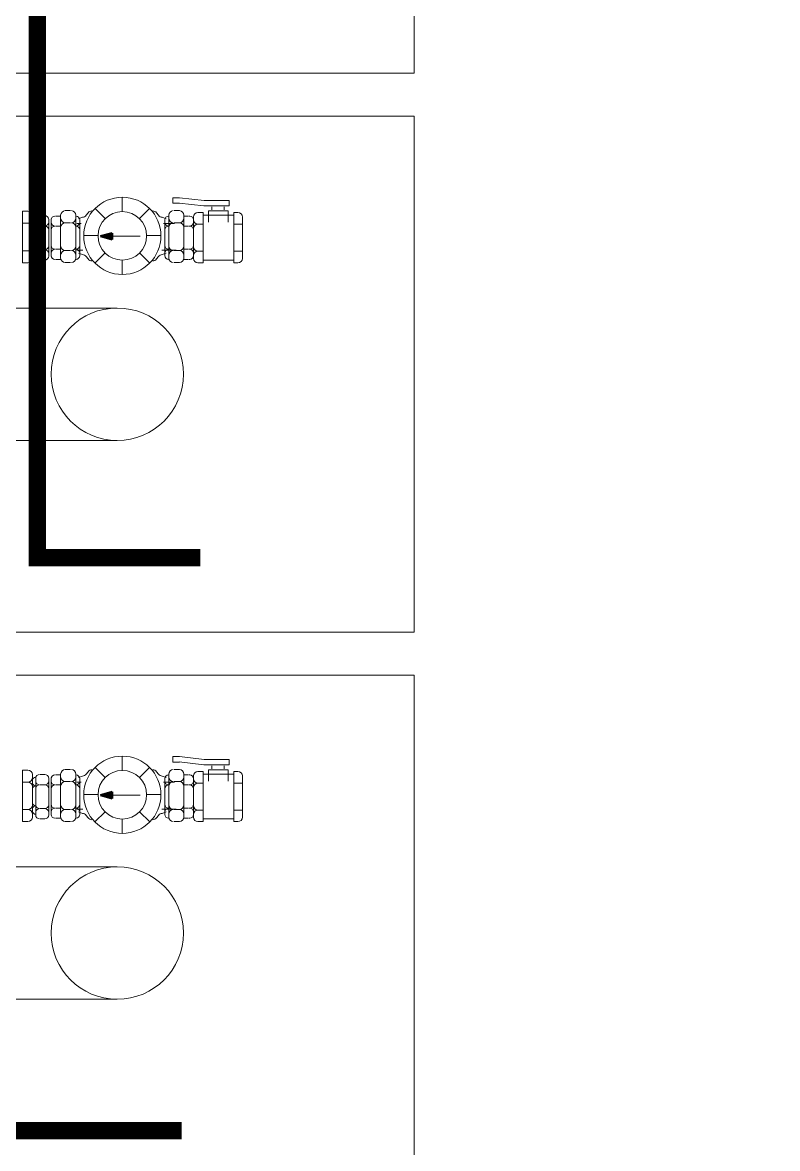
# Model space of a CAD drawing. Header units: millimetres. Extents: x 1322820 to 1391563, y 1051909 to 1098256.
# Drawn here: x 1347159 to 1348037, y 1080657 to 1081966 of the extents above; entities that cross this region are included whole.
import ezdxf

# ---------------------------------------------------------------- set-up
doc = ezdxf.new("R2010")
doc.units = ezdxf.units.MM
doc.header["$MEASUREMENT"] = 0
doc.linetypes.add('Dashed', pattern=[282.222223, 141.111112, -141.111112])
doc.linetypes.add('Linie de axa (2)', pattern=[17025.055165, 8960.555286, -4480.277643, 0, -3584.222236])
doc.layers.get('0').update_dxf_attribs({"true_color": 0x787878})
doc.layers.add('Circuite', color=7, linetype='Continuous', lineweight=25)
doc.layers.add('instalatii - echipamente', color=7, linetype='Continuous', true_color=0x787878)
for name, color, linetype, lineweight, true_color in [('instalatii - echipamente_Pen_No__1', 7, 'Continuous', 13, 0x787878), ('instalatii - echipamente_Pen_No__2', 7, 'Continuous', 13, 0x787878), ('instalatii - echipamente_Pen_No__41', 7, 'Continuous', 50, 0x787878)]:
    doc.layers.add(name, color=color, linetype=linetype, lineweight=lineweight, true_color=true_color)

# ---------------------------------------------------------------- blocks, each defined once
blk = doc.blocks.new('Gas Water Heater 23')
at = {"layer": 'instalatii - echipamente_Pen_No__2', "color": 8, "linetype": 'Dashed', "lineweight": 13}
for p, q in [((223, 345), (223, 790)), ((377, 345), (377, 790))]:
    blk.add_line(p, q, dxfattribs=at)
at = {"layer": 'instalatii - echipamente_Pen_No__2', "color": 8, "linetype": 'Continuous', "lineweight": 13}
for p, q in [((600, 690), (0, 690)), ((0, 690), (0, 0)), ((600, 0), (600, 690)), ((0, 0), (600, 0))]:
    blk.add_line(p, q, dxfattribs=at)
blk.add_circle((300, 345), 77, dxfattribs=at)
blk = doc.blocks.new('Line_1_1', base_point=(1347249.6, 1081717.8))
at = {"layer": 'instalatii - echipamente', "linetype": 'Continuous', "lineweight": 0, "true_color": 0x000000}
blk.add_hatch(color=18, dxfattribs=at).paths.add_polyline_path([(1347249.6, 1081717.8), (1347263.5, 1081714.1), (1347263.5, 1081721.5)])
at = {"layer": 'instalatii - echipamente_Pen_No__1', "color": 7, "linetype": 'Linie de axa (2)', "lineweight": 13}
blk.add_line((1347263.5, 1081717.8), (1347296, 1081717.8), dxfattribs=at)
at = {"layer": 'instalatii - echipamente_Pen_No__41', "color": 7, "linetype": 'Continuous', "lineweight": 50}
for p, q in [((1347249.6, 1081717.8), (1347263.5, 1081721.5)), ((1347263.5, 1081721.5), (1347263.5, 1081714.1)), ((1347249.6, 1081717.8), (1347263.5, 1081714.1))]:
    blk.add_line(p, q, dxfattribs=at)
blk = doc.blocks.new('Line_3_1', base_point=(1347249.6, 1081067.8))
at = {"layer": 'instalatii - echipamente', "linetype": 'Continuous', "lineweight": 0, "true_color": 0x000000}
blk.add_hatch(color=18, dxfattribs=at).paths.add_polyline_path([(1347249.6, 1081067.8), (1347263.5, 1081064.1), (1347263.5, 1081071.5)])
at = {"layer": 'instalatii - echipamente_Pen_No__1', "color": 7, "linetype": 'Linie de axa (2)', "lineweight": 13}
blk.add_line((1347263.5, 1081067.8), (1347296, 1081067.8), dxfattribs=at)
at = {"layer": 'instalatii - echipamente_Pen_No__41', "color": 7, "linetype": 'Continuous', "lineweight": 50}
for p, q in [((1347249.6, 1081067.8), (1347263.5, 1081071.5)), ((1347249.6, 1081067.8), (1347263.5, 1081064.1)), ((1347263.5, 1081071.5), (1347263.5, 1081064.1))]:
    blk.add_line(p, q, dxfattribs=at)
blk = doc.blocks.new('terasa')
at = {"layer": 'instalatii - echipamente_Pen_No__1', "linetype": 'Linie de axa (2)', "lineweight": 13}
for p, q in [((1347275.163, 1081763.119), (1347275.163, 1081746.47)), ((1347243.617, 1081750.052), (1347255.335, 1081738.335)), ((1347306.71, 1081750.052), (1347294.992, 1081738.335)), ((1347227.359, 1081732.791), (1347222.234, 1081732.791)), ((1347322.968, 1081732.791), (1347328.093, 1081732.791)), ((1347335.956, 1081732.791), (1347326.073, 1081732.791)), ((1347246.933, 1081718.506), (1347230.017, 1081718.506)), ((1347319.777, 1081718.506), (1347303.393, 1081718.506)), ((1347229.267, 1081701.489), (1347222.234, 1081701.489)), ((1347255.068, 1081698.411), (1347243.24, 1081686.582)), ((1347295.259, 1081698.411), (1347307.087, 1081686.582)), ((1347321.06, 1081701.489), (1347328.093, 1081701.489)), ((1347337.864, 1081701.489), (1347327.982, 1081701.489)), ((1347275.163, 1081690.008), (1347275.163, 1081673.359)), ((1347275.163, 1081113.119), (1347275.163, 1081096.47)), ((1347243.617, 1081100.052), (1347255.335, 1081088.335)), ((1347306.71, 1081100.052), (1347294.992, 1081088.335)), ((1347227.359, 1081082.791), (1347222.234, 1081082.791)), ((1347322.968, 1081082.791), (1347328.093, 1081082.791)), ((1347335.956, 1081082.791), (1347326.073, 1081082.791)), ((1347246.933, 1081068.506), (1347230.017, 1081068.506)), ((1347319.777, 1081068.506), (1347303.393, 1081068.506)), ((1347229.267, 1081051.489), (1347222.234, 1081051.489)), ((1347321.06, 1081051.489), (1347328.093, 1081051.489)), ((1347337.864, 1081051.489), (1347327.982, 1081051.489)), ((1347255.068, 1081048.411), (1347243.24, 1081036.582)), ((1347275.163, 1081040.008), (1347275.163, 1081023.359)), ((1347295.259, 1081048.411), (1347307.087, 1081036.582))]:
    blk.add_line(p, q, dxfattribs=at)
at = {"layer": 'instalatii - echipamente_Pen_No__1', "linetype": 'Continuous', "lineweight": 13}
for p, q in [((1347341.746, 1081762.612), (1347333.983, 1081762.612)), ((1347333.983, 1081756.315), (1347333.983, 1081762.612)), ((1347370.475, 1081759.42), (1347341.746, 1081762.612)), ((1347399.38, 1081759.42), (1347370.475, 1081759.42)), ((1347399.38, 1081753.123), (1347399.38, 1081759.42)), ((1347165.318, 1081746.973), (1347159.206, 1081746.973)), ((1347159.206, 1081687.073), (1347159.206, 1081746.973)), ((1347214.986, 1081747.563), (1347208.816, 1081747.563)), ((1347341.746, 1081756.315), (1347333.983, 1081756.315)), ((1347335.341, 1081747.563), (1347341.511, 1081747.563)), ((1347369.779, 1081753.162), (1347341.051, 1081756.354)), ((1347363.089, 1081745.339), (1347369.046, 1081745.339)), ((1347369.046, 1081686.957), (1347369.046, 1081745.339)), ((1347399.38, 1081753.123), (1347370.475, 1081753.123)), ((1347375.194, 1081747.224), (1347375.194, 1081734.05)), ((1347398.353, 1081747.224), (1347375.194, 1081747.224)), ((1347379.323, 1081748.453), (1347379.323, 1081751.894)), ((1347393.677, 1081748.453), (1347393.677, 1081751.894)), ((1347398.353, 1081747.224), (1347398.353, 1081734.05)), ((1347404.743, 1081745.339), (1347409.554, 1081745.339)), ((1347404.743, 1081686.957), (1347404.743, 1081745.339)), ((1347159.291, 1081733.012), (1347165.318, 1081733.012)), ((1347170.615, 1081738.309), (1347170.615, 1081741.676)), ((1347170.615, 1081732.319), (1347170.615, 1081734.736)), ((1347170.615, 1081701.339), (1347170.615, 1081732.621)), ((1347174.418, 1081738.539), (1347174.276, 1081738.539)), ((1347174.418, 1081734.34), (1347174.418, 1081737.241)), ((1347174.418, 1081697.164), (1347174.418, 1081734.703)), ((1347185.022, 1081741.804), (1347179.757, 1081741.804)), ((1347189.586, 1081734.34), (1347189.586, 1081737.241)), ((1347189.586, 1081697.164), (1347189.586, 1081734.703)), ((1347192.4, 1081694.373), (1347192.4, 1081738.124)), ((1347192.4, 1081734.093), (1347192.4, 1081736.854)), ((1347192.4, 1081733.922), (1347192.4, 1081736.657)), ((1347192.4, 1081734.508), (1347192.4, 1081697.849)), ((1347197.542, 1081741.311), (1347196.857, 1081741.311)), ((1347198.3, 1081741.311), (1347203.442, 1081741.311)), ((1347203.468, 1081738.902), (1347203.468, 1081742.215)), ((1347203.468, 1081739.4), (1347203.468, 1081695.409)), ((1347214.901, 1081733.554), (1347208.816, 1081733.554)), ((1347215.98, 1081733.554), (1347215.895, 1081733.554)), ((1347221.243, 1081738.902), (1347221.243, 1081742.215)), ((1347221.409, 1081741.311), (1347221.243, 1081741.311)), ((1347221.243, 1081739.4), (1347221.243, 1081695.409)), ((1347228.688, 1081739.987), (1347224.253, 1081738.186)), ((1347225.699, 1081734.093), (1347225.699, 1081736.854)), ((1347225.699, 1081734.508), (1347225.699, 1081697.849)), ((1347235.306, 1081745.08), (1347233.124, 1081742.195)), ((1347315.02, 1081745.08), (1347317.202, 1081742.195)), ((1347321.638, 1081739.987), (1347326.073, 1081738.186)), ((1347321.638, 1081739.987), (1347326.073, 1081738.186)), ((1347324.627, 1081734.093), (1347324.627, 1081736.854)), ((1347324.627, 1081734.508), (1347324.627, 1081697.849)), ((1347328.918, 1081741.311), (1347329.084, 1081741.311)), ((1347329.084, 1081738.902), (1347329.084, 1081742.215)), ((1347329.084, 1081739.4), (1347329.084, 1081695.409)), ((1347334.346, 1081733.554), (1347334.432, 1081733.554)), ((1347335.426, 1081733.554), (1347341.511, 1081733.554)), ((1347346.859, 1081738.902), (1347346.859, 1081742.215)), ((1347346.859, 1081739.4), (1347346.859, 1081695.409)), ((1347352.027, 1081741.311), (1347346.885, 1081741.311)), ((1347352.784, 1081741.311), (1347353.47, 1081741.311)), ((1347357.926, 1081736.895), (1347357.926, 1081740.177)), ((1347357.926, 1081694.373), (1347357.926, 1081738.124)), ((1347357.926, 1081734.093), (1347357.926, 1081736.854)), ((1347357.926, 1081733.922), (1347357.926, 1081736.657)), ((1347357.926, 1081734.508), (1347357.926, 1081697.849)), ((1347404.925, 1081742.232), (1347369.187, 1081742.232)), ((1347404.925, 1081742.232), (1347369.187, 1081742.232)), ((1347414.716, 1081740.177), (1347414.716, 1081692.12)), ((1347170.615, 1081727.715), (1347170.615, 1081706.245)), ((1347170.615, 1081724.713), (1347170.615, 1081709.299)), ((1347174.215, 1081728.516), (1347174.418, 1081728.516)), ((1347174.418, 1081725.213), (1347174.418, 1081706.716)), ((1347178.908, 1081729.776), (1347178.981, 1081729.776)), ((1347179.83, 1081729.776), (1347185.022, 1081729.776)), ((1347189.586, 1081725.213), (1347189.586, 1081706.716)), ((1347192.4, 1081707.117), (1347192.4, 1081725.18)), ((1347192.4, 1081707.203), (1347192.4, 1081725.094)), ((1347197.471, 1081729.637), (1347196.857, 1081729.637)), ((1347198.371, 1081729.637), (1347203.442, 1081729.637)), ((1347203.468, 1081706.53), (1347203.468, 1081728.206)), ((1347221.48, 1081729.637), (1347221.243, 1081729.637)), ((1347221.243, 1081706.53), (1347221.243, 1081728.206)), ((1347225.699, 1081707.117), (1347225.699, 1081725.18)), ((1347324.627, 1081707.117), (1347324.627, 1081725.18)), ((1347328.846, 1081729.637), (1347329.084, 1081729.637)), ((1347329.084, 1081706.53), (1347329.084, 1081728.206)), ((1347346.859, 1081706.53), (1347346.859, 1081728.206)), ((1347351.956, 1081729.637), (1347346.885, 1081729.637)), ((1347352.856, 1081729.637), (1347353.47, 1081729.637)), ((1347357.926, 1081726.569), (1347357.926, 1081705.644)), ((1347357.926, 1081707.117), (1347357.926, 1081725.18)), ((1347357.926, 1081707.203), (1347357.926, 1081725.094)), ((1347368.963, 1081731.732), (1347363.089, 1081731.732)), ((1347414.716, 1081731.732), (1347404.743, 1081731.732)), ((1347159.291, 1081700.948), (1347165.318, 1081700.948)), ((1347170.615, 1081701.693), (1347170.615, 1081699.337)), ((1347170.615, 1081695.651), (1347170.615, 1081692.37)), ((1347174.215, 1081705.496), (1347174.418, 1081705.496)), ((1347174.276, 1081695.534), (1347174.418, 1081695.534)), ((1347174.418, 1081697.589), (1347174.418, 1081694.762)), ((1347178.908, 1081702.152), (1347178.981, 1081702.152)), ((1347179.83, 1081702.152), (1347185.022, 1081702.152)), ((1347189.586, 1081697.589), (1347189.586, 1081694.762)), ((1347192.4, 1081698.374), (1347192.4, 1081695.568)), ((1347192.4, 1081698.203), (1347192.4, 1081695.37)), ((1347197.471, 1081702.66), (1347196.857, 1081702.66)), ((1347198.371, 1081702.66), (1347203.442, 1081702.66)), ((1347203.468, 1081695.835), (1347203.468, 1081692.435)), ((1347214.901, 1081701.183), (1347208.816, 1081701.183)), ((1347215.98, 1081701.183), (1347215.895, 1081701.183)), ((1347221.48, 1081702.66), (1347221.243, 1081702.66)), ((1347221.243, 1081695.835), (1347221.243, 1081692.435)), ((1347228.688, 1081696.491), (1347224.253, 1081698.293)), ((1347225.699, 1081698.203), (1347225.699, 1081695.37)), ((1347235.306, 1081691.399), (1347233.124, 1081694.284)), ((1347315.02, 1081691.399), (1347317.202, 1081694.284)), ((1347321.638, 1081696.491), (1347326.073, 1081698.293)), ((1347321.638, 1081696.491), (1347326.073, 1081698.293)), ((1347324.627, 1081698.203), (1347324.627, 1081695.37)), ((1347328.846, 1081702.66), (1347329.084, 1081702.66)), ((1347329.084, 1081695.835), (1347329.084, 1081692.435)), ((1347334.346, 1081701.183), (1347334.432, 1081701.183)), ((1347335.426, 1081701.183), (1347341.511, 1081701.183)), ((1347346.859, 1081695.835), (1347346.859, 1081692.435)), ((1347351.956, 1081702.66), (1347346.885, 1081702.66)), ((1347352.856, 1081702.66), (1347353.47, 1081702.66)), ((1347357.926, 1081698.374), (1347357.926, 1081695.568)), ((1347357.926, 1081698.203), (1347357.926, 1081695.37)), ((1347357.926, 1081695.318), (1347357.926, 1081692.12)), ((1347368.963, 1081700.481), (1347363.089, 1081700.481)), ((1347414.716, 1081700.481), (1347404.743, 1081700.481)), ((1347414.716, 1081700.481), (1347404.743, 1081700.481)), ((1347159.206, 1081687.073), (1347165.318, 1081687.073)), ((1347179.757, 1081690.198), (1347185.022, 1081690.198)), ((1347196.857, 1081690.914), (1347197.542, 1081690.914)), ((1347203.442, 1081690.914), (1347198.3, 1081690.914)), ((1347208.816, 1081687.087), (1347214.986, 1081687.087)), ((1347221.243, 1081690.914), (1347221.409, 1081690.914)), ((1347329.084, 1081690.914), (1347328.918, 1081690.914)), ((1347341.511, 1081687.087), (1347335.341, 1081687.087)), ((1347346.885, 1081690.914), (1347352.027, 1081690.914)), ((1347353.47, 1081690.914), (1347352.784, 1081690.914)), ((1347369.046, 1081686.957), (1347363.089, 1081686.957)), ((1347404.925, 1081690.064), (1347369.187, 1081690.064)), ((1347409.554, 1081686.957), (1347404.783, 1081686.957)), ((1347341.746, 1081112.612), (1347333.983, 1081112.612)), ((1347333.983, 1081106.315), (1347333.983, 1081112.612)), ((1347341.746, 1081106.315), (1347333.983, 1081106.315)), ((1347369.779, 1081103.162), (1347341.051, 1081106.354)), ((1347370.475, 1081109.42), (1347341.746, 1081112.612)), ((1347399.38, 1081109.42), (1347370.475, 1081109.42)), ((1347399.38, 1081103.123), (1347399.38, 1081109.42)), ((1347165.318, 1081096.973), (1347159.206, 1081096.973)), ((1347159.206, 1081037.073), (1347159.206, 1081096.973)), ((1347170.615, 1081088.309), (1347170.615, 1081091.676)), ((1347185.022, 1081091.804), (1347179.757, 1081091.804)), ((1347197.542, 1081091.311), (1347196.857, 1081091.311)), ((1347198.3, 1081091.311), (1347203.442, 1081091.311)), ((1347203.468, 1081088.902), (1347203.468, 1081092.215)), ((1347214.986, 1081097.563), (1347208.816, 1081097.563)), ((1347221.243, 1081088.902), (1347221.243, 1081092.215)), ((1347221.409, 1081091.311), (1347221.243, 1081091.311)), ((1347235.306, 1081095.08), (1347233.124, 1081092.195)), ((1347315.02, 1081095.08), (1347317.202, 1081092.195)), ((1347328.918, 1081091.311), (1347329.084, 1081091.311)), ((1347329.084, 1081088.902), (1347329.084, 1081092.215)), ((1347335.341, 1081097.563), (1347341.511, 1081097.563)), ((1347346.859, 1081088.902), (1347346.859, 1081092.215)), ((1347352.027, 1081091.311), (1347346.885, 1081091.311)), ((1347352.784, 1081091.311), (1347353.47, 1081091.311)), ((1347363.089, 1081095.339), (1347369.046, 1081095.339)), ((1347369.046, 1081036.957), (1347369.046, 1081095.339)), ((1347404.925, 1081092.232), (1347369.187, 1081092.232)), ((1347404.925, 1081092.232), (1347369.187, 1081092.232)), ((1347399.38, 1081103.123), (1347370.475, 1081103.123)), ((1347375.194, 1081097.224), (1347375.194, 1081084.05)), ((1347398.353, 1081097.224), (1347375.194, 1081097.224)), ((1347379.323, 1081098.453), (1347379.323, 1081101.894)), ((1347393.677, 1081098.453), (1347393.677, 1081101.894)), ((1347398.353, 1081097.224), (1347398.353, 1081084.05)), ((1347404.743, 1081095.339), (1347409.554, 1081095.339)), ((1347404.743, 1081036.957), (1347404.743, 1081095.339)), ((1347159.291, 1081083.012), (1347165.318, 1081083.012)), ((1347170.615, 1081082.319), (1347170.615, 1081084.736)), ((1347170.615, 1081051.339), (1347170.615, 1081082.621)), ((1347170.615, 1081077.715), (1347170.615, 1081056.245)), ((1347174.215, 1081078.516), (1347174.418, 1081078.516)), ((1347174.418, 1081088.539), (1347174.276, 1081088.539)), ((1347174.418, 1081084.34), (1347174.418, 1081087.241)), ((1347174.418, 1081047.164), (1347174.418, 1081084.703)), ((1347178.908, 1081079.776), (1347178.981, 1081079.776)), ((1347179.83, 1081079.776), (1347185.022, 1081079.776)), ((1347189.586, 1081084.34), (1347189.586, 1081087.241)), ((1347189.586, 1081047.164), (1347189.586, 1081084.703)), ((1347192.4, 1081044.373), (1347192.4, 1081088.124)), ((1347192.4, 1081084.093), (1347192.4, 1081086.854)), ((1347192.4, 1081083.922), (1347192.4, 1081086.657)), ((1347192.4, 1081084.508), (1347192.4, 1081047.849)), ((1347197.471, 1081079.637), (1347196.857, 1081079.637)), ((1347198.371, 1081079.637), (1347203.442, 1081079.637)), ((1347203.468, 1081089.4), (1347203.468, 1081045.409)), ((1347203.468, 1081056.53), (1347203.468, 1081078.206)), ((1347214.901, 1081083.554), (1347208.816, 1081083.554)), ((1347215.98, 1081083.554), (1347215.895, 1081083.554)), ((1347221.243, 1081089.4), (1347221.243, 1081045.409)), ((1347221.48, 1081079.637), (1347221.243, 1081079.637)), ((1347221.243, 1081056.53), (1347221.243, 1081078.206)), ((1347228.688, 1081089.987), (1347224.253, 1081088.186)), ((1347225.699, 1081084.093), (1347225.699, 1081086.854)), ((1347225.699, 1081084.508), (1347225.699, 1081047.849)), ((1347321.638, 1081089.987), (1347326.073, 1081088.186)), ((1347321.638, 1081089.987), (1347326.073, 1081088.186)), ((1347324.627, 1081084.093), (1347324.627, 1081086.854)), ((1347324.627, 1081084.508), (1347324.627, 1081047.849)), ((1347328.846, 1081079.637), (1347329.084, 1081079.637)), ((1347329.084, 1081089.4), (1347329.084, 1081045.409)), ((1347329.084, 1081056.53), (1347329.084, 1081078.206)), ((1347334.346, 1081083.554), (1347334.432, 1081083.554)), ((1347335.426, 1081083.554), (1347341.511, 1081083.554)), ((1347346.859, 1081089.4), (1347346.859, 1081045.409)), ((1347346.859, 1081056.53), (1347346.859, 1081078.206)), ((1347351.956, 1081079.637), (1347346.885, 1081079.637)), ((1347352.856, 1081079.637), (1347353.47, 1081079.637)), ((1347357.926, 1081086.895), (1347357.926, 1081090.177)), ((1347357.926, 1081044.373), (1347357.926, 1081088.124)), ((1347357.926, 1081084.093), (1347357.926, 1081086.854)), ((1347357.926, 1081083.922), (1347357.926, 1081086.657)), ((1347357.926, 1081084.508), (1347357.926, 1081047.849)), ((1347368.963, 1081081.732), (1347363.089, 1081081.732)), ((1347414.716, 1081081.732), (1347404.743, 1081081.732)), ((1347414.716, 1081090.177), (1347414.716, 1081042.12)), ((1347170.615, 1081074.713), (1347170.615, 1081059.299)), ((1347174.418, 1081075.213), (1347174.418, 1081056.716)), ((1347189.586, 1081075.213), (1347189.586, 1081056.716)), ((1347192.4, 1081057.117), (1347192.4, 1081075.18)), ((1347192.4, 1081057.203), (1347192.4, 1081075.094)), ((1347225.699, 1081057.117), (1347225.699, 1081075.18)), ((1347324.627, 1081057.117), (1347324.627, 1081075.18)), ((1347357.926, 1081076.569), (1347357.926, 1081055.644)), ((1347357.926, 1081057.117), (1347357.926, 1081075.18)), ((1347357.926, 1081057.203), (1347357.926, 1081075.094)), ((1347170.615, 1081051.693), (1347170.615, 1081049.337)), ((1347174.215, 1081055.496), (1347174.418, 1081055.496)), ((1347178.908, 1081052.152), (1347178.981, 1081052.152)), ((1347179.83, 1081052.152), (1347185.022, 1081052.152)), ((1347197.471, 1081052.66), (1347196.857, 1081052.66)), ((1347198.371, 1081052.66), (1347203.442, 1081052.66)), ((1347221.48, 1081052.66), (1347221.243, 1081052.66)), ((1347328.846, 1081052.66), (1347329.084, 1081052.66)), ((1347351.956, 1081052.66), (1347346.885, 1081052.66)), ((1347352.856, 1081052.66), (1347353.47, 1081052.66)), ((1347159.291, 1081050.948), (1347165.318, 1081050.948)), ((1347170.615, 1081045.651), (1347170.615, 1081042.37)), ((1347174.276, 1081045.534), (1347174.418, 1081045.534)), ((1347174.418, 1081047.589), (1347174.418, 1081044.762)), ((1347179.757, 1081040.198), (1347185.022, 1081040.198)), ((1347189.586, 1081047.589), (1347189.586, 1081044.762)), ((1347192.4, 1081048.374), (1347192.4, 1081045.568)), ((1347192.4, 1081048.203), (1347192.4, 1081045.37)), ((1347196.857, 1081040.914), (1347197.542, 1081040.914)), ((1347203.442, 1081040.914), (1347198.3, 1081040.914)), ((1347203.468, 1081045.835), (1347203.468, 1081042.435)), ((1347214.901, 1081051.183), (1347208.816, 1081051.183)), ((1347215.98, 1081051.183), (1347215.895, 1081051.183)), ((1347221.243, 1081045.835), (1347221.243, 1081042.435)), ((1347221.243, 1081040.914), (1347221.409, 1081040.914)), ((1347228.688, 1081046.491), (1347224.253, 1081048.293)), ((1347225.699, 1081048.203), (1347225.699, 1081045.37)), ((1347235.306, 1081041.399), (1347233.124, 1081044.284)), ((1347315.02, 1081041.399), (1347317.202, 1081044.284)), ((1347321.638, 1081046.491), (1347326.073, 1081048.293)), ((1347321.638, 1081046.491), (1347326.073, 1081048.293)), ((1347324.627, 1081048.203), (1347324.627, 1081045.37)), ((1347329.084, 1081040.914), (1347328.918, 1081040.914)), ((1347329.084, 1081045.835), (1347329.084, 1081042.435)), ((1347334.346, 1081051.183), (1347334.432, 1081051.183)), ((1347335.426, 1081051.183), (1347341.511, 1081051.183)), ((1347346.859, 1081045.835), (1347346.859, 1081042.435)), ((1347346.885, 1081040.914), (1347352.027, 1081040.914)), ((1347353.47, 1081040.914), (1347352.784, 1081040.914)), ((1347357.926, 1081048.374), (1347357.926, 1081045.568)), ((1347357.926, 1081048.203), (1347357.926, 1081045.37)), ((1347357.926, 1081045.318), (1347357.926, 1081042.12)), ((1347368.963, 1081050.481), (1347363.089, 1081050.481)), ((1347404.925, 1081040.064), (1347369.187, 1081040.064)), ((1347414.716, 1081050.481), (1347404.743, 1081050.481)), ((1347414.716, 1081050.481), (1347404.743, 1081050.481)), ((1347159.206, 1081037.073), (1347165.318, 1081037.073)), ((1347208.816, 1081037.087), (1347214.986, 1081037.087)), ((1347341.511, 1081037.087), (1347335.341, 1081037.087)), ((1347369.046, 1081036.957), (1347363.089, 1081036.957)), ((1347409.554, 1081036.957), (1347404.783, 1081036.957))]:
    blk.add_line(p, q, dxfattribs=at)
for centre, radius in [((1347275.163, 1081718.239), 44.88), ((1347275.163, 1081718.239), 28.231), ((1347275.163, 1081068.239), 44.88), ((1347275.163, 1081068.239), 28.231)]:
    blk.add_circle(centre, radius, dxfattribs=at)
for centre, radius, start, end in [((1347165.318, 1081741.676), 5.297, 0, 90), ((1347208.816, 1081742.215), 5.348, 90, 180), ((1347215.895, 1081742.215), 5.348, 0, 90), ((1347239.743, 1081741.725), 5.562, 90, 142.902856), ((1347310.584, 1081741.725), 5.562, 37.097144, 90), ((1347334.432, 1081742.215), 5.348, 90, 180), ((1347341.511, 1081742.215), 5.348, 0, 90), ((1347363.089, 1081740.177), 5.163, 90, 180), ((1347409.554, 1081740.177), 5.163, 0, 90), ((1347165.318, 1081738.309), 5.297, 270, 0), ((1347165.318, 1081727.715), 5.297, 0, 90), ((1347174.418, 1081734.736), 3.803, 90, 180), ((1347174.418, 1081732.319), 3.803, 180, 270), ((1347178.981, 1081737.241), 4.564, 90, 180), ((1347178.981, 1081734.34), 4.564, 180, 270), ((1347185.022, 1081737.241), 4.564, 0, 90), ((1347185.022, 1081734.34), 4.564, 270, 0), ((1347196.857, 1081736.854), 4.457, 90, 180), ((1347196.857, 1081734.093), 4.457, 180, 270), ((1347208.816, 1081738.902), 5.348, 180, 270), ((1347208.816, 1081728.206), 5.348, 90, 180), ((1347215.895, 1081738.902), 5.348, 270, 0), ((1347215.895, 1081728.206), 5.348, 0, 90), ((1347221.243, 1081736.854), 4.457, 0, 90), ((1347221.243, 1081734.093), 4.457, 270, 0), ((1347228.688, 1081745.549), 5.562, 270, 322.902856), ((1347321.638, 1081745.549), 5.562, 217.097144, 270), ((1347329.084, 1081736.854), 4.457, 90, 180), ((1347329.084, 1081734.093), 4.457, 180, 270), ((1347334.432, 1081738.902), 5.348, 180, 270), ((1347334.432, 1081728.206), 5.348, 90, 180), ((1347341.511, 1081738.902), 5.348, 270, 0), ((1347341.511, 1081728.206), 5.348, 0, 90), ((1347353.47, 1081736.854), 4.457, 0, 90), ((1347353.47, 1081734.093), 4.457, 270, 0), ((1347363.089, 1081736.895), 5.163, 180, 270), ((1347174.418, 1081724.713), 3.803, 90, 180), ((1347178.981, 1081725.213), 4.564, 90, 180), ((1347185.022, 1081725.213), 4.564, 0, 90), ((1347196.857, 1081725.18), 4.457, 90, 180), ((1347221.243, 1081725.18), 4.457, 0, 90), ((1347329.084, 1081725.18), 4.457, 90, 180), ((1347353.47, 1081725.18), 4.457, 0, 90), ((1347363.089, 1081726.569), 5.163, 90, 180), ((1347165.318, 1081706.245), 5.297, 270, 0), ((1347174.418, 1081709.299), 3.803, 180, 270), ((1347178.981, 1081706.716), 4.564, 180, 270), ((1347185.022, 1081706.716), 4.564, 270, 0), ((1347196.857, 1081707.117), 4.457, 180, 270), ((1347208.816, 1081706.53), 5.348, 180, 270), ((1347215.895, 1081706.53), 5.348, 270, 0), ((1347221.243, 1081707.117), 4.457, 270, 0), ((1347329.084, 1081707.117), 4.457, 180, 270), ((1347334.432, 1081706.53), 5.348, 180, 270), ((1347341.511, 1081706.53), 5.348, 270, 0), ((1347353.47, 1081707.117), 4.457, 270, 0), ((1347165.318, 1081695.651), 5.297, 0, 90), ((1347174.418, 1081701.693), 3.803, 90, 180), ((1347174.418, 1081699.337), 3.803, 180, 270), ((1347178.981, 1081697.589), 4.564, 90, 180), ((1347178.981, 1081694.762), 4.564, 180, 270), ((1347185.022, 1081697.589), 4.564, 0, 90), ((1347185.022, 1081694.762), 4.564, 270, 0), ((1347196.857, 1081698.203), 4.457, 90, 180), ((1347196.857, 1081695.37), 4.457, 180, 270), ((1347208.816, 1081695.835), 5.348, 90, 180), ((1347215.895, 1081695.835), 5.348, 0, 90), ((1347221.243, 1081698.203), 4.457, 0, 90), ((1347221.243, 1081695.37), 4.457, 270, 0), ((1347228.688, 1081690.929), 5.562, 37.097144, 90), ((1347321.638, 1081690.929), 5.562, 90, 142.902856), ((1347329.084, 1081698.203), 4.457, 90, 180), ((1347329.084, 1081695.37), 4.457, 180, 270), ((1347334.432, 1081695.835), 5.348, 90, 180), ((1347341.511, 1081695.835), 5.348, 0, 90), ((1347353.47, 1081698.203), 4.457, 0, 90), ((1347353.47, 1081695.37), 4.457, 270, 0), ((1347363.089, 1081705.644), 5.163, 180, 270), ((1347363.089, 1081695.318), 5.163, 90, 180), ((1347165.318, 1081692.37), 5.297, 270, 0), ((1347208.816, 1081692.435), 5.348, 180, 270), ((1347215.895, 1081692.435), 5.348, 270, 0), ((1347239.743, 1081694.754), 5.562, 217.097144, 270), ((1347310.584, 1081694.754), 5.562, 270, 322.902856), ((1347334.432, 1081692.435), 5.348, 180, 270), ((1347341.511, 1081692.435), 5.348, 270, 0), ((1347363.089, 1081692.12), 5.163, 180, 270), ((1347409.554, 1081692.12), 5.163, 270, 0), ((1347165.318, 1081091.676), 5.297, 0, 90), ((1347178.981, 1081087.241), 4.564, 90, 180), ((1347185.022, 1081087.241), 4.564, 0, 90), ((1347196.857, 1081086.854), 4.457, 90, 180), ((1347208.816, 1081092.215), 5.348, 90, 180), ((1347215.895, 1081092.215), 5.348, 0, 90), ((1347221.243, 1081086.854), 4.457, 0, 90), ((1347228.688, 1081095.549), 5.562, 270, 322.902856), ((1347239.743, 1081091.725), 5.562, 90, 142.902856), ((1347310.584, 1081091.725), 5.562, 37.097144, 90), ((1347321.638, 1081095.549), 5.562, 217.097144, 270), ((1347329.084, 1081086.854), 4.457, 90, 180), ((1347334.432, 1081092.215), 5.348, 90, 180), ((1347341.511, 1081092.215), 5.348, 0, 90), ((1347353.47, 1081086.854), 4.457, 0, 90), ((1347363.089, 1081090.177), 5.163, 90, 180), ((1347409.554, 1081090.177), 5.163, 0, 90), ((1347165.318, 1081088.309), 5.297, 270, 0), ((1347165.318, 1081077.715), 5.297, 0, 90), ((1347174.418, 1081084.736), 3.803, 90, 180), ((1347174.418, 1081082.319), 3.803, 180, 270), ((1347174.418, 1081074.713), 3.803, 90, 180), ((1347178.981, 1081084.34), 4.564, 180, 270), ((1347178.981, 1081075.213), 4.564, 90, 180), ((1347185.022, 1081084.34), 4.564, 270, 0), ((1347185.022, 1081075.213), 4.564, 0, 90), ((1347196.857, 1081084.093), 4.457, 180, 270), ((1347196.857, 1081075.18), 4.457, 90, 180), ((1347208.816, 1081088.902), 5.348, 180, 270), ((1347208.816, 1081078.206), 5.348, 90, 180), ((1347215.895, 1081088.902), 5.348, 270, 0), ((1347215.895, 1081078.206), 5.348, 0, 90), ((1347221.243, 1081084.093), 4.457, 270, 0), ((1347221.243, 1081075.18), 4.457, 0, 90), ((1347329.084, 1081084.093), 4.457, 180, 270), ((1347329.084, 1081075.18), 4.457, 90, 180), ((1347334.432, 1081088.902), 5.348, 180, 270), ((1347334.432, 1081078.206), 5.348, 90, 180), ((1347341.511, 1081088.902), 5.348, 270, 0), ((1347341.511, 1081078.206), 5.348, 0, 90), ((1347353.47, 1081084.093), 4.457, 270, 0), ((1347353.47, 1081075.18), 4.457, 0, 90), ((1347363.089, 1081086.895), 5.163, 180, 270), ((1347363.089, 1081076.569), 5.163, 90, 180), ((1347165.318, 1081056.245), 5.297, 270, 0), ((1347174.418, 1081059.299), 3.803, 180, 270), ((1347174.418, 1081051.693), 3.803, 90, 180), ((1347178.981, 1081056.716), 4.564, 180, 270), ((1347178.981, 1081047.589), 4.564, 90, 180), ((1347185.022, 1081056.716), 4.564, 270, 0), ((1347185.022, 1081047.589), 4.564, 0, 90), ((1347196.857, 1081057.117), 4.457, 180, 270), ((1347196.857, 1081048.203), 4.457, 90, 180), ((1347208.816, 1081056.53), 5.348, 180, 270), ((1347215.895, 1081056.53), 5.348, 270, 0), ((1347221.243, 1081057.117), 4.457, 270, 0), ((1347221.243, 1081048.203), 4.457, 0, 90), ((1347329.084, 1081057.117), 4.457, 180, 270), ((1347329.084, 1081048.203), 4.457, 90, 180), ((1347334.432, 1081056.53), 5.348, 180, 270), ((1347341.511, 1081056.53), 5.348, 270, 0), ((1347353.47, 1081057.117), 4.457, 270, 0), ((1347353.47, 1081048.203), 4.457, 0, 90), ((1347363.089, 1081055.644), 5.163, 180, 270), ((1347165.318, 1081045.651), 5.297, 0, 90), ((1347165.318, 1081042.37), 5.297, 270, 0), ((1347174.418, 1081049.337), 3.803, 180, 270), ((1347178.981, 1081044.762), 4.564, 180, 270), ((1347185.022, 1081044.762), 4.564, 270, 0), ((1347196.857, 1081045.37), 4.457, 180, 270), ((1347208.816, 1081045.835), 5.348, 90, 180), ((1347208.816, 1081042.435), 5.348, 180, 270), ((1347215.895, 1081045.835), 5.348, 0, 90), ((1347215.895, 1081042.435), 5.348, 270, 0), ((1347221.243, 1081045.37), 4.457, 270, 0), ((1347228.688, 1081040.929), 5.562, 37.097144, 90), ((1347239.743, 1081044.754), 5.562, 217.097144, 270), ((1347310.584, 1081044.754), 5.562, 270, 322.902856), ((1347321.638, 1081040.929), 5.562, 90, 142.902856), ((1347329.084, 1081045.37), 4.457, 180, 270), ((1347334.432, 1081045.835), 5.348, 90, 180), ((1347334.432, 1081042.435), 5.348, 180, 270), ((1347341.511, 1081045.835), 5.348, 0, 90), ((1347341.511, 1081042.435), 5.348, 270, 0), ((1347353.47, 1081045.37), 4.457, 270, 0), ((1347363.089, 1081045.318), 5.163, 90, 180), ((1347363.089, 1081042.12), 5.163, 180, 270), ((1347409.554, 1081042.12), 5.163, 270, 0)]:
    blk.add_arc(centre, radius, start, end, dxfattribs=at)
at = {"layer": 'instalatii - echipamente', "linetype": 'Continuous', "lineweight": 20, "zscale": 1000, "rotation": 90}
for p in [(1347614.302, 1081907.357), (1347614.302, 1081257.357), (1347614.302, 1080607.357)]:
    blk.add_blockref('Gas Water Heater 23', p, dxfattribs=at)
at = {"layer": 'instalatii - echipamente', "linetype": 'Linie de axa (2)', "lineweight": 13}
for name, p in [('Line_1_1', (1347249.625, 1081717.778)), ('Line_3_1', (1347249.625, 1081067.778))]:
    blk.add_blockref(name, p, dxfattribs=at)

msp = doc.modelspace()

# ---------------------------------------------------------------- block references
msp.add_blockref('terasa', (0, 0))

# ---------------------------------------------------------------- next in the draw order: linework, layer by layer
at = {"layer": 'Circuite', "lineweight": 20, "const_width": 20}
for points in [[(1348026.8, 1083070.3), (1347124.6, 1083070.3), (1347124.6, 1080677.5), (1347344.2, 1080677.5)], [(1348026.8, 1083017.3), (1347176.3, 1083017.3), (1347176.3, 1081344.1), (1347365.7, 1081344.1)]]:
    msp.add_lwpolyline(points, dxfattribs=at)

doc.saveas('drawing.dxf')
